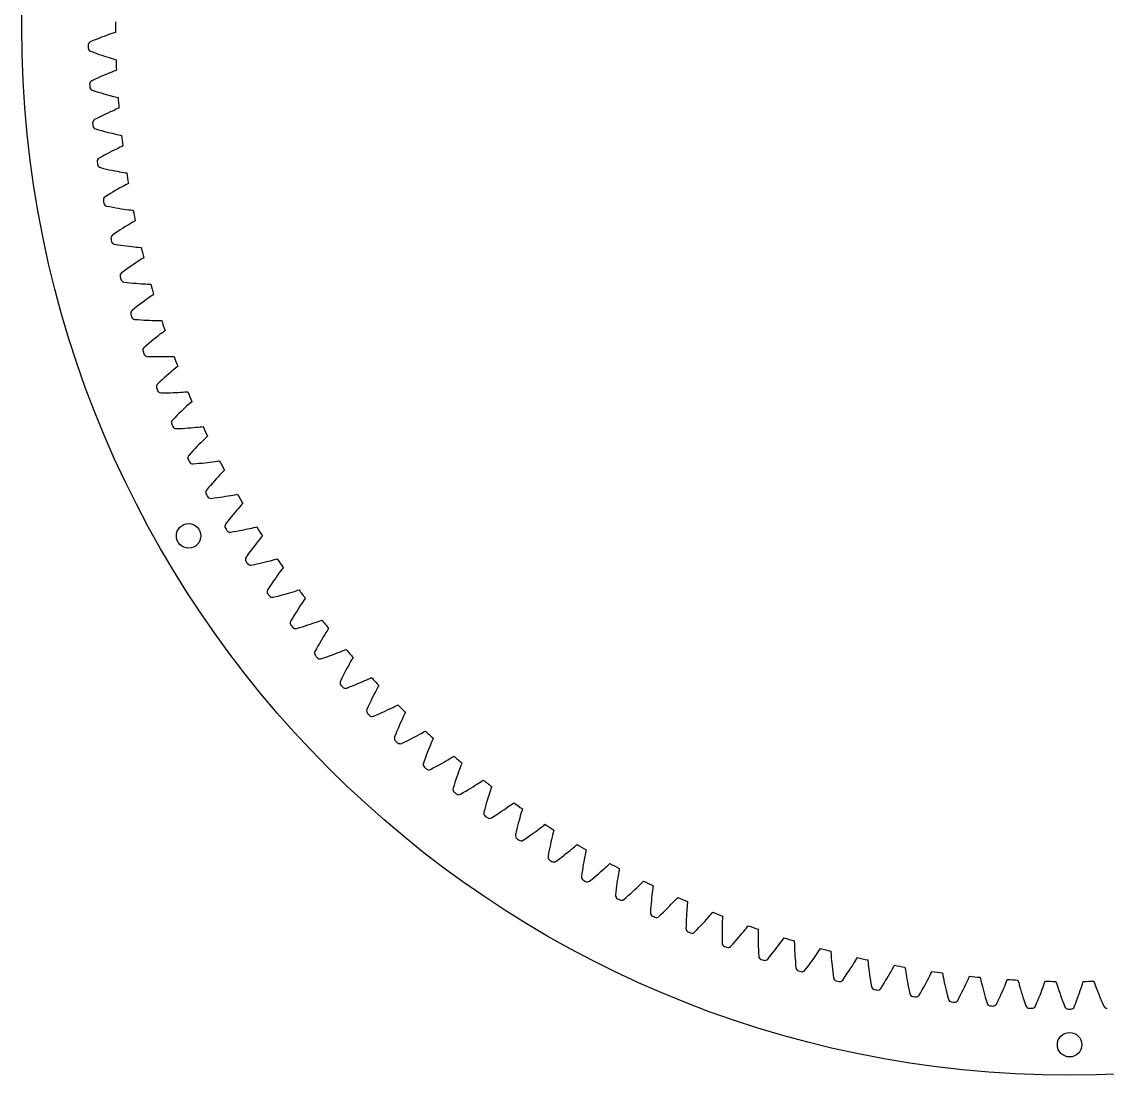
# Model space of a CAD drawing. Header units: millimetres. Extents: x -128 to 128, y -128 to 128.
# Drawn here: x -128.5 to 4.6, y -128.5 to 0.7 of the extents above; entities that cross this region are included whole.
import ezdxf

# ---------------------------------------------------------------- set-up
doc = ezdxf.new("R2010")
doc.units = ezdxf.units.MM

msp = doc.modelspace()

# ---------------------------------------------------------------- linework, layer by layer
at = {"layer": 'fixed_ring'}
for p, q in [((-118.713434, -1.261091), (-119.038139, -1.386638)), ((-118.402243, -1.143717), (-118.713434, -1.261091)), ((-118.106163, -1.034756), (-118.402243, -1.143717)), ((-117.827315, -0.934588), (-118.106163, -1.034756)), ((-117.568703, -0.843843), (-117.827315, -0.934588)), ((-117.335015, -0.763652), (-117.568703, -0.843843)), ((-117.134997, -0.696395), (-117.335015, -0.763652)), ((-116.998188, -0.651133), (-117.134997, -0.696395)), ((-119.723323, -1.661699), (-120.081959, -1.809979)), ((-119.375107, -1.520206), (-119.723323, -1.661699)), ((-119.038139, -1.386638), (-119.375107, -1.520206)), ((-120.058981, -2.965493), (-119.694733, -3.099397)), ((-119.694733, -3.099397), (-119.341167, -3.226934)), ((-119.341167, -3.226934), (-118.999155, -3.347)), ((-118.999155, -3.347), (-118.669715, -3.459538)), ((-118.669715, -3.459538), (-118.354105, -3.564447)), ((-118.354105, -3.564447), (-118.053927, -3.661552)), ((-118.053927, -3.661552), (-117.771316, -3.750555)), ((-117.771316, -3.750555), (-117.509301, -3.830946)), ((-117.509301, -3.830946), (-117.272609, -3.901783)), ((-117.272609, -3.901783), (-117.070076, -3.961035)), ((-117.070076, -3.961035), (-116.931576, -4.000822)), ((-116.879802, -5.302058), (-117.014704, -5.352723)), ((-119.562606, -6.420167), (-119.915064, -6.582588)), ((-119.220291, -6.264942), (-119.562606, -6.420167)), ((-118.888899, -6.118084), (-119.220291, -6.264942)), ((-118.569442, -5.979727), (-118.888899, -6.118084)), ((-118.263164, -5.850074), (-118.569442, -5.979727)), ((-117.97165, -5.729427), (-118.263164, -5.850074)), ((-117.697004, -5.618252), (-117.97165, -5.729427)), ((-117.442204, -5.517298), (-117.697004, -5.618252)), ((-117.211889, -5.427879), (-117.442204, -5.517298)), ((-117.014704, -5.352723), (-117.211889, -5.427879)), ((-119.846164, -7.736275), (-119.476881, -7.855592)), ((-119.476881, -7.855592), (-119.118524, -7.968972)), ((-119.118524, -7.968972), (-118.772009, -8.075345)), ((-118.772009, -8.075345), (-118.438355, -8.174697)), ((-118.438355, -8.174697), (-118.118823, -8.266976)), ((-118.118823, -8.266976), (-117.815022, -8.352069)), ((-117.815022, -8.352069), (-117.529097, -8.429766)), ((-117.529097, -8.429766), (-117.264093, -8.499677)), ((-117.264093, -8.499677), (-117.024772, -8.561049)), ((-117.024772, -8.561049), (-116.820043, -8.612202)), ((-116.820043, -8.612202), (-116.680071, -8.646451)), ((-117.937086, -10.54718), (-118.237967, -10.688907)), ((-117.650599, -10.415039), (-117.937086, -10.54718)), ((-117.380591, -10.293033), (-117.650599, -10.415039)), ((-117.130006, -10.182029), (-117.380591, -10.293033)), ((-116.903427, -10.083524), (-117.130006, -10.182029)), ((-116.709386, -10.000588), (-116.903427, -10.083524)), ((-116.576605, -9.9446), (-116.709386, -10.000588)), ((-119.212836, -11.168484), (-119.558558, -11.344789)), ((-118.876963, -10.999773), (-119.212836, -11.168484)), ((-118.551671, -10.839855), (-118.876963, -10.999773)), ((-118.237967, -10.688907), (-118.551671, -10.839855)), ((-119.443846, -12.494824), (-119.070111, -12.599366)), ((-119.070111, -12.599366), (-118.70753, -12.698409)), ((-118.70753, -12.698409), (-118.35706, -12.790922)), ((-118.35706, -12.790922), (-118.01972, -12.876931)), ((-118.01972, -12.876931), (-117.696772, -12.956433)), ((-117.696772, -12.956433), (-117.389828, -13.029381)), ((-117.389828, -13.029381), (-117.10104, -13.095649)), ((-117.10104, -13.095649), (-116.833466, -13.154969)), ((-116.833466, -13.154969), (-116.591894, -13.206778)), ((-116.591894, -13.206778), (-116.385294, -13.249751)), ((-116.385294, -13.249751), (-116.24407, -13.278408)), ((-116.219527, -14.63264), (-116.410117, -14.723225)), ((-116.089077, -14.571417), (-116.219527, -14.63264)), ((-118.674566, -15.899141), (-119.013005, -16.089051)), ((-118.345666, -15.71721), (-118.674566, -15.899141)), ((-118.026989, -15.544486), (-118.345666, -15.71721)), ((-117.719534, -15.381186), (-118.026989, -15.544486)), ((-117.424526, -15.227609), (-117.719534, -15.381186)), ((-117.143519, -15.084183), (-117.424526, -15.227609)), ((-116.878574, -14.951539), (-117.143519, -15.084183)), ((-116.6326, -14.83066), (-116.878574, -14.951539)), ((-116.410117, -14.723225), (-116.6326, -14.83066)), ((-118.852663, -17.233617), (-118.475067, -17.323217)), ((-118.475067, -17.323217), (-118.108835, -17.407767)), ((-118.108835, -17.407767), (-117.754964, -17.486274)), ((-117.754964, -17.486274), (-117.414471, -17.558803)), ((-117.414471, -17.558803), (-117.088618, -17.625403)), ((-117.088618, -17.625403), (-116.779017, -17.68609)), ((-116.779017, -17.68609), (-116.487822, -17.740825)), ((-116.487822, -17.740825), (-116.218101, -17.78946)), ((-116.218101, -17.78946), (-115.974661, -17.831624)), ((-115.974661, -17.831624), (-115.766516, -17.866349)), ((-115.766516, -17.866349), (-115.624264, -17.889369)), ((-116.726293, -19.88396), (-117.014963, -20.049144)), ((-116.45121, -19.729475), (-116.726293, -19.88396)), ((-116.191749, -19.586403), (-116.45121, -19.729475)), ((-115.950775, -19.45584), (-116.191749, -19.586403)), ((-115.732739, -19.339645), (-115.950775, -19.45584)), ((-115.545901, -19.241555), (-115.732739, -19.339645)), ((-115.417988, -19.175194), (-115.545901, -19.241555)), ((-117.948648, -20.604658), (-118.279269, -20.807873)), ((-117.62724, -20.409795), (-117.948648, -20.604658)), ((-117.315682, -20.224539), (-117.62724, -20.409795)), ((-117.014963, -20.049144), (-117.315682, -20.224539)), ((-118.073549, -21.94516), (-117.69269, -22.019677)), ((-117.69269, -22.019677), (-117.323386, -22.0896)), ((-117.323386, -22.0896), (-116.966673, -22.153976)), ((-116.966673, -22.153976), (-116.623566, -22.212911)), ((-116.623566, -22.212911), (-116.295323, -22.266504)), ((-116.295323, -22.266504), (-115.983554, -22.314835)), ((-115.983554, -22.314835), (-115.690413, -22.357949)), ((-115.690413, -22.357949), (-115.418972, -22.395822)), ((-115.418972, -22.395822), (-115.174048, -22.428274)), ((-115.174048, -22.428274), (-114.964686, -22.454697)), ((-114.964686, -22.454697), (-114.821632, -22.472044)), ((-114.872364, -23.925486), (-115.085608, -24.050257)), ((-114.689572, -23.820045), (-114.872364, -23.925486)), ((-114.564399, -23.748651), (-114.689572, -23.820045)), ((-117.036228, -25.277596), (-117.358508, -25.493794)), ((-116.722821, -25.070108), (-117.036228, -25.277596)), ((-116.418875, -24.872612), (-116.722821, -25.070108)), ((-116.125366, -24.6854), (-116.418875, -24.872612)), ((-115.843492, -24.50887), (-116.125366, -24.6854)), ((-115.574768, -24.343572), (-115.843492, -24.50887)), ((-115.3212, -24.190297), (-115.574768, -24.343572)), ((-115.085608, -24.050257), (-115.3212, -24.190297)), ((-117.107736, -26.622003), (-116.724216, -26.68132)), ((-116.724216, -26.68132), (-116.352424, -26.736505)), ((-116.352424, -26.736505), (-115.993434, -26.786648)), ((-115.993434, -26.786648), (-115.648256, -26.831896)), ((-115.648256, -26.831896), (-115.318141, -26.872397)), ((-115.318141, -26.872397), (-115.004697, -26.908294)), ((-115.004697, -26.908294), (-114.710074, -26.93972)), ((-114.710074, -26.93972), (-114.437342, -26.966772)), ((-114.437342, -26.966772), (-114.191321, -26.989461)), ((-114.191321, -26.989461), (-113.981075, -27.00754)), ((-113.981075, -27.00754), (-113.837444, -27.019185)), ((-115.052152, -29.282624), (-115.337986, -29.481356)), ((-114.777519, -29.095027), (-115.052152, -29.282624)), ((-114.515579, -28.919175), (-114.777519, -29.095027)), ((-114.268305, -28.755941), (-114.515579, -28.919175)), ((-114.038466, -28.606646), (-114.268305, -28.755941)), ((-113.830351, -28.473495), (-114.038466, -28.606646)), ((-113.651897, -28.36087), (-113.830351, -28.473495)), ((-113.529661, -28.284557), (-113.651897, -28.36087)), ((-115.938749, -29.910564), (-116.25218, -30.139404)), ((-115.633839, -29.69078), (-115.938749, -29.910564)), ((-115.337986, -29.481356), (-115.633839, -29.69078)), ((-115.956753, -31.256751), (-115.571177, -31.300773)), ((-115.571177, -31.300773), (-115.197485, -31.341134)), ((-115.197485, -31.341134), (-114.836786, -31.376965)), ((-114.836786, -31.376965), (-114.490081, -31.408454)), ((-114.490081, -31.408454), (-114.158617, -31.435799)), ((-114.158617, -31.435799), (-113.843994, -31.459206)), ((-113.843994, -31.459206), (-113.548355, -31.478894)), ((-113.548355, -31.478894), (-113.274762, -31.495082)), ((-113.274762, -31.495082), (-113.028034, -31.507972)), ((-113.028034, -31.507972), (-112.817235, -31.517678)), ((-112.817235, -31.517678), (-112.673255, -31.523604)), ((-113.034728, -33.276116), (-113.275317, -33.449052)), ((-112.811007, -33.117801), (-113.034728, -33.276116)), ((-112.60835, -32.976482), (-112.811007, -33.117801)), ((-112.434514, -32.856852), (-112.60835, -32.976482)), ((-112.315408, -32.775739), (-112.434514, -32.856852)), ((-114.657948, -34.496237), (-114.962033, -34.737357)), ((-114.362017, -34.264505), (-114.657948, -34.496237)), ((-114.074723, -34.043484), (-114.362017, -34.264505)), ((-113.797016, -33.833545), (-114.074723, -34.043484)), ((-113.530058, -33.635178), (-113.797016, -33.833545)), ((-113.275317, -33.449052), (-113.530058, -33.635178)), ((-114.622417, -35.842075), (-114.235397, -35.870734)), ((-114.235397, -35.870734), (-113.860395, -35.896206)), ((-113.860395, -35.896206), (-113.498556, -35.917669)), ((-113.498556, -35.917669), (-113.150874, -35.935349)), ((-113.150874, -35.935349), (-112.818585, -35.949494)), ((-112.818585, -35.949494), (-112.50328, -35.960375)), ((-112.50328, -35.960375), (-112.207092, -35.968294)), ((-112.207092, -35.968294), (-111.933072, -35.973592)), ((-111.933072, -35.973592), (-111.686027, -35.976663)), ((-111.686027, -35.976663), (-111.475008, -35.97798)), ((-111.475008, -35.97798), (-111.330907, -35.978177)), ((-110.923562, -37.215095), (-111.039349, -37.300879)), ((-112.631085, -38.551783), (-112.909365, -38.784051)), ((-112.361944, -38.330969), (-112.631085, -38.551783)), ((-112.103084, -38.122146), (-112.361944, -38.330969)), ((-111.855943, -37.926039), (-112.103084, -38.122146)), ((-111.62242, -37.743675), (-111.855943, -37.926039)), ((-111.40517, -37.576591), (-111.62242, -37.743675)), ((-111.208291, -37.427326), (-111.40517, -37.576591)), ((-111.039349, -37.300879), (-111.208291, -37.427326)), ((-113.195849, -39.027364), (-113.490107, -39.280383)), ((-112.909365, -38.784051), (-113.195849, -39.027364)), ((-113.106841, -40.370726), (-112.718986, -40.383976)), ((-112.718986, -40.383976), (-112.343269, -40.394519)), ((-112.343269, -40.394519), (-111.980863, -40.401579)), ((-111.980863, -40.401579), (-111.632753, -40.405423)), ((-111.632753, -40.405423), (-111.300164, -40.406346)), ((-111.300164, -40.406346), (-110.984675, -40.404683)), ((-110.984675, -40.404683), (-110.688406, -40.40082)), ((-110.688406, -40.40082), (-110.414393, -40.39522)), ((-110.414393, -40.39522), (-110.167421, -40.388467)), ((-110.167421, -40.388467), (-109.956517, -40.381394)), ((-109.956517, -40.381394), (-109.812521, -40.375862)), ((-110.498851, -42.548834), (-110.749205, -42.767784)), ((-110.259703, -42.343057), (-110.498851, -42.548834)), ((-110.033614, -42.151553), (-110.259703, -42.343057)), ((-109.823178, -41.975964), (-110.033614, -42.151553)), ((-109.63239, -41.81899), (-109.823178, -41.975964)), ((-109.468608, -41.685927), (-109.63239, -41.81899)), ((-109.356323, -41.595607), (-109.468608, -41.685927)), ((-111.554764, -43.496782), (-111.83873, -43.761299)), ((-111.27818, -43.242271), (-111.554764, -43.496782)), ((-111.009354, -42.999123), (-111.27818, -43.242271)), ((-110.749205, -42.767784), (-111.009354, -42.999123)), ((-111.412419, -44.835543), (-111.024344, -44.833362)), ((-111.024344, -44.833362), (-110.648505, -44.82896)), ((-110.648505, -44.82896), (-110.286104, -44.821607)), ((-110.286104, -44.821607), (-109.938117, -44.811608)), ((-109.938117, -44.811608), (-109.605754, -44.799307)), ((-109.605754, -44.799307), (-109.290581, -44.785103)), ((-109.290581, -44.785103), (-108.9947, -44.769465)), ((-108.9947, -44.769465), (-108.721126, -44.752975)), ((-108.721126, -44.752975), (-108.474617, -44.736408)), ((-108.474617, -44.736408), (-108.264161, -44.720956)), ((-108.264161, -44.720956), (-108.120499, -44.709704)), ((-108.270822, -46.492781), (-108.489119, -46.693122)), ((-108.067533, -46.308964), (-108.270822, -46.492781)), ((-107.883137, -46.14453), (-108.067533, -46.308964)), ((-107.724774, -46.00506), (-107.883137, -46.14453)), ((-107.61617, -45.910348), (-107.724774, -46.00506)), ((-109.737288, -47.897422), (-110.010514, -48.17302)), ((-109.471041, -47.632116), (-109.737288, -47.897422)), ((-109.212094, -47.378473), (-109.471041, -47.632116)), ((-108.961348, -47.136974), (-109.212094, -47.378473)), ((-108.719897, -46.908244), (-108.961348, -47.136974)), ((-108.489119, -46.693122), (-108.719897, -46.908244)), ((-109.541831, -49.229465), (-109.15415, -49.211858)), ((-109.15415, -49.211858), (-108.778782, -49.192517)), ((-108.778782, -49.192517), (-108.416961, -49.170762)), ((-108.416961, -49.170762), (-108.069646, -49.146936)), ((-108.069646, -49.146936), (-107.738035, -49.121432)), ((-107.738035, -49.121432), (-107.423676, -49.094708)), ((-107.423676, -49.094708), (-107.128651, -49.067319)), ((-107.128651, -49.067319), (-106.855948, -49.039966)), ((-106.855948, -49.039966), (-106.610293, -49.013612)), ((-106.610293, -49.013612), (-106.400618, -48.989805)), ((-106.400618, -48.989805), (-106.257517, -48.97285)), ((-106.141012, -50.568741), (-106.336832, -50.760494)), ((-105.963298, -50.397105), (-106.141012, -50.568741)), ((-105.810606, -50.25145), (-105.963298, -50.397105)), ((-105.705852, -50.152495), (-105.810606, -50.25145)), ((-107.242148, -51.682908), (-107.490806, -51.946645)), ((-107.001201, -51.431631), (-107.242148, -51.682908)), ((-106.769034, -51.193483), (-107.001201, -51.431631)), ((-106.546991, -50.969356), (-106.769034, -51.193483)), ((-106.336832, -50.760494), (-106.546991, -50.969356)), ((-107.746295, -52.222326), (-108.008348, -52.508569)), ((-107.490806, -51.946645), (-107.746295, -52.222326)), ((-104.82181, -53.249415), (-104.577396, -53.213316)), ((-104.577396, -53.213316), (-104.368834, -53.181192)), ((-104.368834, -53.181192), (-104.22652, -53.158561)), ((-107.498035, -53.545546), (-107.11136, -53.51254)), ((-107.11136, -53.51254), (-106.737059, -53.478291)), ((-106.737059, -53.478291), (-106.376388, -53.442168)), ((-106.376388, -53.442168), (-106.030295, -53.404553)), ((-106.030295, -53.404553), (-105.699961, -53.365885)), ((-105.699961, -53.365885), (-105.386912, -53.326685)), ((-105.386912, -53.326685), (-105.093209, -53.287588)), ((-105.093209, -53.287588), (-104.82181, -53.249415)), ((-103.87591, -54.569993), (-104.04666, -54.748558)), ((-103.729129, -54.418382), (-103.87591, -54.569993)), ((-103.628393, -54.315341), (-103.729129, -54.418382)), ((-105.10263, -55.905621), (-105.340606, -56.179036)), ((-104.871863, -55.644964), (-105.10263, -55.905621)), ((-104.649348, -55.397774), (-104.871863, -55.644964)), ((-104.436391, -55.164996), (-104.649348, -55.397774)), ((-104.234702, -54.947944), (-104.436391, -55.164996)), ((-104.04666, -54.748558), (-104.234702, -54.947944)), ((-105.584933, -56.464656), (-105.835398, -56.761091)), ((-105.340606, -56.179036), (-105.584933, -56.464656)), ((-105.284262, -57.77696), (-104.899206, -57.728607)), ((-104.899206, -57.728607), (-104.526562, -57.679504)), ((-104.526562, -57.679504), (-104.167612, -57.629071)), ((-104.167612, -57.629071), (-103.823288, -57.577726)), ((-103.823288, -57.577726), (-103.494752, -57.525956)), ((-103.494752, -57.525956), (-103.18351, -57.474341)), ((-103.18351, -57.474341), (-102.891593, -57.423599)), ((-102.891593, -57.423599), (-102.621926, -57.374666)), ((-102.621926, -57.374666), (-102.379141, -57.328878)), ((-102.379141, -57.328878), (-102.17202, -57.288487)), ((-102.17202, -57.288487), (-102.030719, -57.260217)), ((-101.483636, -58.499267), (-101.624273, -58.656594)), ((-101.387075, -58.392303), (-101.483636, -58.499267)), ((-102.576701, -59.770311), (-102.796923, -60.039936)), ((-102.364189, -59.51447), (-102.576701, -59.770311)), ((-102.160655, -59.27341), (-102.364189, -59.51447)), ((-101.967755, -59.048511), (-102.160655, -59.27341)), ((-101.787788, -58.841806), (-101.967755, -59.048511)), ((-101.624273, -58.656594), (-101.787788, -58.841806)), ((-103.256619, -60.617704), (-103.495101, -60.923862)), ((-103.02384, -60.322596), (-103.256619, -60.617704)), ((-102.796923, -60.039936), (-103.02384, -60.322596)), ((-102.904014, -61.917017), (-102.521184, -61.853393)), ((-102.521184, -61.853393), (-102.150786, -61.789514)), ((-102.150786, -61.789514), (-101.794126, -61.72485)), ((-101.794126, -61.72485), (-101.452115, -61.659857)), ((-101.452115, -61.659857), (-101.125897, -61.595066)), ((-101.125897, -61.595066), (-100.816953, -61.531118)), ((-100.816953, -61.531118), (-100.527285, -61.468811)), ((-100.527285, -61.468811), (-100.259776, -61.409195)), ((-100.259776, -61.409195), (-100.019004, -61.353791)), ((-100.019004, -61.353791), (-99.813652, -61.305198)), ((-99.813652, -61.305198), (-99.673586, -61.271332)), ((-99.077675, -62.487653), (-99.211947, -62.650447)), ((-98.985444, -62.376934), (-99.077675, -62.487653)), ((-100.119345, -63.801148), (-100.328672, -64.079316)), ((-99.917172, -63.537061), (-100.119345, -63.801148)), ((-99.723382, -63.2881), (-99.917172, -63.537061)), ((-99.539576, -63.05571), (-99.723382, -63.2881)), ((-99.367969, -62.842013), (-99.539576, -63.05571)), ((-99.211947, -62.650447), (-99.367969, -62.842013)), ((-100.765035, -64.674903), (-100.991157, -64.9903)), ((-100.544173, -64.370773), (-100.765035, -64.674903)), ((-100.328672, -64.079316), (-100.544173, -64.370773)), ((-97.500715, -65.281692), (-97.297458, -65.224973)), ((-97.297458, -65.224973), (-97.15885, -65.185565)), ((-100.361053, -65.95917), (-99.981055, -65.880377)), ((-99.981055, -65.880377), (-99.61349, -65.801823)), ((-99.61349, -65.801823), (-99.259682, -65.72303)), ((-99.259682, -65.72303), (-98.920526, -65.644491)), ((-98.920526, -65.644491), (-98.597142, -65.566783)), ((-98.597142, -65.566783), (-98.290984, -65.490602)), ((-98.290984, -65.490602), (-98.004022, -65.416828)), ((-98.004022, -65.416828), (-97.739095, -65.346624)), ((-97.739095, -65.346624), (-97.500715, -65.281692)), ((-96.642746, -66.545236), (-96.791029, -66.742855)), ((-96.515053, -66.377234), (-96.642746, -66.545236)), ((-96.427296, -66.262935), (-96.515053, -66.377234)), ((-97.503679, -67.731103), (-97.701782, -68.017373)), ((-97.312165, -67.459187), (-97.503679, -67.731103)), ((-97.128426, -67.202718), (-97.312165, -67.459187)), ((-96.954004, -66.963204), (-97.128426, -67.202718)), ((-96.791029, -66.742855), (-96.954004, -66.963204)), ((-98.114121, -68.629837), (-98.327526, -68.953975)), ((-97.905525, -68.317168), (-98.114121, -68.629837)), ((-97.701782, -68.017373), (-97.905525, -68.317168)), ((-95.325794, -69.261407), (-95.063868, -69.180727)), ((-95.063868, -69.180727), (-94.828259, -69.106369)), ((-94.828259, -69.106369), (-94.627417, -69.041614)), ((-94.627417, -69.041614), (-94.490485, -68.996727)), ((-97.6594, -69.897028), (-97.282835, -69.80319)), ((-97.282835, -69.80319), (-96.918684, -69.710085)), ((-96.918684, -69.710085), (-96.568289, -69.617288)), ((-96.568289, -69.617288), (-96.232523, -69.525328)), ((-96.232523, -69.525328), (-95.912484, -69.434824)), ((-95.912484, -69.434824), (-95.609597, -69.346532)), ((-95.609597, -69.346532), (-95.325794, -69.261407)), ((-94.061043, -70.538161), (-94.215128, -70.764816)), ((-93.920733, -70.334804), (-94.061043, -70.538161)), ((-93.79982, -70.161858), (-93.920733, -70.334804)), ((-93.716677, -70.044161), (-93.79982, -70.161858)), ((-94.920405, -71.847881), (-95.112068, -72.155538)), ((-94.733839, -71.553961), (-94.920405, -71.847881)), ((-94.553288, -71.274646), (-94.733839, -71.553961)), ((-94.379891, -71.011075), (-94.553288, -71.274646)), ((-94.215128, -70.764816), (-94.379891, -71.011075)), ((-95.308069, -72.476254), (-95.508418, -72.808619)), ((-95.112068, -72.155538), (-95.308069, -72.476254)), ((-93.392357, -73.296231), (-93.076169, -73.193075)), ((-93.076169, -73.193075), (-92.777031, -73.092811)), ((-92.777031, -73.092811), (-92.496837, -72.996471)), ((-92.496837, -72.996471), (-92.238326, -72.905441)), ((-92.238326, -72.905441), (-92.005859, -72.821774)), ((-92.005859, -72.821774), (-91.80775, -72.749086)), ((-91.80775, -72.749086), (-91.672711, -72.69879)), ((-94.803328, -73.724365), (-94.430792, -73.61563)), ((-94.430792, -73.61563), (-94.07063, -73.508121)), ((-94.07063, -73.508121), (-93.724201, -73.401467)), ((-93.724201, -73.401467), (-93.392357, -73.296231)), ((-91.327279, -74.454535), (-91.482121, -74.707149)), ((-91.182326, -74.221933), (-91.327279, -74.454535)), ((-91.050213, -74.013158), (-91.182326, -74.221933)), ((-90.936271, -73.835541), (-91.050213, -74.013158)), ((-90.857873, -73.714632), (-90.936271, -73.835541)), ((-91.988939, -75.564782), (-92.16822, -75.879816)), ((-91.814206, -75.263678), (-91.988939, -75.564782)), ((-91.644902, -74.977405), (-91.814206, -75.263678)), ((-91.482121, -74.707149), (-91.644902, -74.977405)), ((-92.351315, -76.208071), (-92.538292, -76.548139)), ((-92.16822, -75.879816), (-92.351315, -76.208071)), ((-91.429434, -77.311668), (-91.073831, -77.189925)), ((-91.073831, -77.189925), (-90.731916, -77.069584)), ((-90.731916, -77.069584), (-90.404518, -76.951237)), ((-90.404518, -76.951237), (-90.092681, -76.835592)), ((-90.092681, -76.835592), (-89.797766, -76.723515)), ((-89.797766, -76.723515), (-89.521624, -76.616111)), ((-89.521624, -76.616111), (-89.266935, -76.514876)), ((-89.266935, -76.514876), (-89.037979, -76.422033)), ((-89.037979, -76.422033), (-88.842917, -76.341527)), ((-88.842917, -76.341527), (-88.709984, -76.285902)), ((-91.797352, -77.435128), (-91.429434, -77.311668)), ((-88.439699, -78.285096), (-88.591607, -78.56161)), ((-88.295023, -78.026525), (-88.439699, -78.285096)), ((-88.159432, -77.788345), (-88.295023, -78.026525)), ((-88.035723, -77.574482), (-88.159432, -77.788345)), ((-87.928933, -77.392476), (-88.035723, -77.574482)), ((-87.855403, -77.268545), (-87.928933, -77.392476)), ((-89.248534, -79.819387), (-89.421843, -80.166619)), ((-89.078634, -79.484113), (-89.248534, -79.819387)), ((-88.91202, -79.1622), (-89.078634, -79.484113)), ((-88.749396, -78.854387), (-88.91202, -79.1622)), ((-88.591607, -78.56161), (-88.749396, -78.854387)), ((-85.929311, -79.901454), (-85.737604, -79.813256)), ((-85.737604, -79.813256), (-85.606988, -79.75239)), ((-88.646226, -81.02345), (-88.283507, -80.885461)), ((-88.283507, -80.885461), (-87.933025, -80.749677)), ((-87.933025, -80.749677), (-87.596165, -80.615837)), ((-87.596165, -80.615837), (-87.27373, -80.484568)), ((-87.27373, -80.484568), (-86.966738, -80.356617)), ((-86.966738, -80.356617), (-86.676512, -80.232904)), ((-86.676512, -80.232904), (-86.404858, -80.114606)), ((-86.404858, -80.114606), (-86.154396, -80.003325)), ((-86.154396, -80.003325), (-85.929311, -79.901454)), ((-84.88203, -81.013145), (-84.997139, -81.231757)), ((-84.782561, -80.827037), (-84.88203, -81.013145)), ((-84.714016, -80.700281), (-84.782561, -80.827037)), ((-85.544255, -82.320411), (-85.694513, -82.634446)), ((-85.39823, -82.021592), (-85.544255, -82.320411)), ((-85.257435, -81.739258), (-85.39823, -82.021592)), ((-85.123154, -81.475139), (-85.257435, -81.739258)), ((-84.997139, -81.231757), (-85.123154, -81.475139)), ((-86.004634, -83.304492), (-86.164001, -83.65834)), ((-85.848197, -82.962729), (-86.004634, -83.304492)), ((-85.694513, -82.634446), (-85.848197, -82.962729)), ((-84.004946, -83.890636), (-83.703283, -83.750581)), ((-83.703283, -83.750581), (-83.418204, -83.615427)), ((-83.418204, -83.615427), (-83.151469, -83.486423)), ((-83.151469, -83.486423), (-82.905629, -83.365273)), ((-82.905629, -83.365273), (-82.684772, -83.254533)), ((-82.684772, -83.254533), (-82.496723, -83.158783)), ((-82.496723, -83.158783), (-82.368629, -83.092773)), ((-85.354932, -84.483658), (-84.997986, -84.331357)), ((-84.997986, -84.331357), (-84.653179, -84.181747)), ((-84.653179, -84.181747), (-84.321906, -84.03462)), ((-84.321906, -84.03462), (-84.004946, -83.890636)), ((-81.940363, -85.064173), (-82.069822, -85.351882)), ((-81.816687, -84.794925), (-81.940363, -85.064173)), ((-81.700449, -84.546725), (-81.816687, -84.794925)), ((-81.594122, -84.32371), (-81.700449, -84.546725)), ((-81.50213, -84.133794), (-81.594122, -84.32371)), ((-81.438679, -84.004414), (-81.50213, -84.133794)), ((-82.482016, -86.310163), (-82.624742, -86.657876)), ((-82.341505, -85.97603), (-82.482016, -86.310163)), ((-82.203851, -85.65627), (-82.341505, -85.97603)), ((-82.069822, -85.351882), (-82.203851, -85.65627)), ((-79.52577, -86.595403), (-79.309491, -86.47597)), ((-79.309491, -86.47597), (-79.125397, -86.37282)), ((-79.125397, -86.37282), (-79.000029, -86.301769)), ((-82.624742, -86.657876), (-82.769915, -87.01778)), ((-81.928675, -87.81028), (-81.578065, -87.643909)), ((-81.578065, -87.643909), (-81.239479, -87.480708)), ((-81.239479, -87.480708), (-80.914318, -87.320527)), ((-80.914318, -87.320527), (-80.603332, -87.164055)), ((-80.603332, -87.164055), (-80.307475, -87.012118)), ((-80.307475, -87.012118), (-80.027996, -86.865738)), ((-80.027996, -86.865738), (-79.7666, -86.726231)), ((-79.7666, -86.726231), (-79.52577, -86.595403)), ((-78.274573, -87.728007), (-78.380852, -87.980632)), ((-78.177197, -87.500941), (-78.274573, -87.728007)), ((-78.092828, -87.307519), (-78.177197, -87.500941)), ((-78.034571, -87.175718), (-78.092828, -87.307519)), ((-78.858298, -89.181669), (-78.985414, -89.521124)), ((-78.733466, -88.856688), (-78.858298, -89.181669)), ((-78.611644, -88.547212), (-78.733466, -88.856688)), ((-78.493725, -88.254584), (-78.611644, -88.547212)), ((-78.380852, -87.980632), (-78.493725, -88.254584)), ((-79.114203, -89.874236), (-79.244953, -90.239627)), ((-78.985414, -89.521124), (-79.114203, -89.874236)), ((-77.697323, -90.641344), (-77.378787, -90.468363)), ((-77.378787, -90.468363), (-77.074268, -90.299651)), ((-77.074268, -90.299651), (-76.784685, -90.136072)), ((-76.784685, -90.136072), (-76.511246, -89.978696)), ((-76.511246, -89.978696), (-76.255603, -89.828907)), ((-76.255603, -89.828907), (-76.020166, -89.688608)), ((-76.020166, -89.688608), (-75.808805, -89.560671)), ((-75.808805, -89.560671), (-75.628958, -89.450284)), ((-75.628958, -89.450284), (-75.506514, -89.374305)), ((-74.560045, -90.343192), (-74.636657, -90.539816)), ((-74.507074, -90.209179), (-74.560045, -90.343192)), ((-78.372871, -90.998055), (-78.029153, -90.817877)), ((-78.029153, -90.817877), (-77.697323, -90.641344)), ((-75.029164, -91.602532), (-75.138586, -91.916606)), ((-74.922973, -91.305447), (-75.029164, -91.602532)), ((-74.821081, -91.027224), (-74.922973, -91.305447)), ((-74.724929, -90.770573), (-74.821081, -91.027224)), ((-74.636657, -90.539816), (-74.724929, -90.770573)), ((-75.478569, -92.948486), (-75.594689, -93.318787)), ((-75.36392, -92.590533), (-75.478569, -92.948486)), ((-75.2504, -92.246293), (-75.36392, -92.590533)), ((-75.138586, -91.916606), (-75.2504, -92.246293)), ((-73.423333, -93.292464), (-73.140483, -93.117501)), ((-73.140483, -93.117501), (-72.873517, -92.949379)), ((-72.873517, -92.949379), (-72.624031, -92.789545)), ((-72.624031, -92.789545), (-72.394357, -92.639997)), ((-72.394357, -92.639997), (-72.188251, -92.503758)), ((-72.188251, -92.503758), (-72.012934, -92.386308)), ((-72.012934, -92.386308), (-71.893608, -92.305521)), ((-70.861766, -93.100001), (-70.909367, -93.236014)), ((-74.693144, -94.041944), (-74.35686, -93.848243)), ((-74.35686, -93.848243), (-74.032311, -93.658657)), ((-74.032311, -93.658657), (-73.720904, -93.473149)), ((-73.720904, -93.473149), (-73.423333, -93.292464)), ((-71.328049, -94.513009), (-71.424898, -94.831185)), ((-71.233753, -94.211937), (-71.328049, -94.513009)), ((-71.143002, -93.929883), (-71.233753, -94.211937)), ((-71.05713, -93.669612), (-71.143002, -93.929883)), ((-70.978102, -93.435528), (-71.05713, -93.669612)), ((-70.909367, -93.236014), (-70.978102, -93.435528)), ((-71.62326, -95.513537), (-71.723588, -95.875765)), ((-71.523516, -95.165056), (-71.62326, -95.513537)), ((-71.424898, -94.831185), (-71.523516, -95.165056)), ((-69.380631, -95.951693), (-69.12056, -95.77309)), ((-69.12056, -95.77309), (-68.877625, -95.603464)), ((-68.877625, -95.603464), (-68.654079, -95.444903)), ((-68.654079, -95.444903), (-68.453551, -95.300578)), ((-68.453551, -95.300578), (-68.283043, -95.17625)), ((-68.283043, -95.17625), (-68.167022, -95.090783)), ((-67.104411, -95.843613), (-67.146567, -95.98141)), ((-71.723588, -95.875765), (-71.824894, -96.25039)), ((-70.895311, -96.937133), (-70.566995, -96.730216)), ((-70.566995, -96.730216), (-70.250239, -96.527877)), ((-70.250239, -96.527877), (-69.946453, -96.330135)), ((-69.946453, -96.330135), (-69.656301, -96.137763)), ((-69.656301, -96.137763), (-69.380631, -95.951693)), ((-67.431897, -96.969458), (-67.514149, -97.274041)), ((-67.352431, -96.68402), (-67.431897, -96.969458)), ((-67.276974, -96.420541), (-67.352431, -96.68402)), ((-67.207315, -96.1835), (-67.276974, -96.420541)), ((-67.146567, -95.98141), (-67.207315, -96.1835)), ((-67.76935, -98.285515), (-67.855196, -98.651446)), ((-67.683538, -97.933344), (-67.76935, -98.285515)), ((-67.598272, -97.595816), (-67.683538, -97.933344)), ((-67.514149, -97.274041), (-67.598272, -97.595816)), ((-65.511073, -98.634166), (-65.258308, -98.445364)), ((-65.258308, -98.445364), (-65.02231, -98.266214)), ((-65.02231, -98.266214), (-64.805244, -98.09889)), ((-64.805244, -98.09889), (-64.610613, -97.946707)), ((-64.610613, -97.946707), (-64.445182, -97.815699)), ((-64.445182, -97.815699), (-64.332651, -97.725687)), ((-63.24095, -98.435676), (-63.277594, -98.575041)), ((-67.855196, -98.651446), (-67.941529, -99.029802)), ((-66.985378, -99.679045), (-66.665548, -99.459239)), ((-66.665548, -99.459239), (-66.357087, -99.244467)), ((-66.357087, -99.244467), (-66.061403, -99.034803)), ((-66.061403, -99.034803), (-65.779128, -98.831048)), ((-65.779128, -98.831048), (-65.511073, -98.634166)), ((-63.523417, -99.573651), (-63.593495, -99.881263)), ((-63.455362, -99.285279), (-63.523417, -99.573651)), ((-63.39044, -99.019008), (-63.455362, -99.285279)), ((-63.33026, -98.779385), (-63.39044, -99.019008)), ((-63.277594, -98.575041), (-63.33026, -98.779385)), ((-63.808281, -100.902084), (-63.879512, -101.271138)), ((-63.736539, -100.546779), (-63.808281, -100.902084)), ((-63.664759, -100.206128), (-63.736539, -100.546779)), ((-63.593495, -99.881263), (-63.664759, -100.206128)), ((-61.797945, -101.36806), (-61.537929, -101.160677)), ((-61.537929, -101.160677), (-61.29287, -100.961976)), ((-61.29287, -100.961976), (-61.064181, -100.773585)), ((-61.064181, -100.773585), (-60.853939, -100.597764)), ((-60.853939, -100.597764), (-60.665512, -100.437963)), ((-60.665512, -100.437963), (-60.50542, -100.300482)), ((-60.50542, -100.300482), (-60.396557, -100.206067)), ((-59.308567, -101.012804), (-59.353067, -101.21908)), ((-59.277492, -100.872092), (-59.308567, -101.012804)), ((-63.879512, -101.271138), (-63.950734, -101.652627)), ((-62.969528, -102.263344), (-62.658689, -102.030996)), ((-62.658689, -102.030996), (-62.359011, -101.80413)), ((-62.359011, -101.80413), (-62.071896, -101.582877)), ((-62.071896, -101.582877), (-61.797945, -101.36806)), ((-59.572287, -102.330553), (-59.630579, -102.657994)), ((-59.514494, -102.020398), (-59.572287, -102.330553)), ((-59.457958, -101.729548), (-59.514494, -102.020398)), ((-59.403673, -101.460907), (-59.457958, -101.729548)), ((-59.353067, -101.21908), (-59.403673, -101.460907)), ((-59.802821, -103.730699), (-59.858821, -104.114718)), ((-59.746319, -103.359105), (-59.802821, -103.730699)), ((-59.688759, -103.00123), (-59.746319, -103.359105)), ((-59.630579, -102.657994), (-59.688759, -103.00123)), ((-57.984241, -103.970328), (-57.719047, -103.744789)), ((-57.719047, -103.744789), (-57.467481, -103.527233)), ((-57.467481, -103.527233), (-57.230516, -103.318946)), ((-57.230516, -103.318946), (-57.009497, -103.121612)), ((-57.009497, -103.121612), (-56.806411, -102.937572)), ((-56.806411, -102.937572), (-56.624486, -102.770406)), ((-56.624486, -102.770406), (-56.469987, -102.626669)), ((-56.469987, -102.626669), (-56.364963, -102.528001)), ((-55.322976, -103.742375), (-55.366538, -104.012961)), ((-55.282024, -103.498727), (-55.322976, -103.742375)), ((-55.24576, -103.290845), (-55.282024, -103.498727)), ((-55.220304, -103.149009), (-55.24576, -103.290845)), ((-58.85411, -104.685943), (-58.552754, -104.441421)), ((-58.552754, -104.441421), (-58.262332, -104.202821)), ((-58.262332, -104.202821), (-57.984241, -103.970328)), ((-55.50211, -104.947536), (-55.546599, -105.292814)), ((-55.456883, -104.618036), (-55.50211, -104.947536)), ((-55.411466, -104.305829), (-55.456883, -104.618036)), ((-55.366538, -104.012961), (-55.411466, -104.305829)), ((-52.864669, -105.306583), (-52.669061, -105.114614)), ((-52.669061, -105.114614), (-52.493925, -104.940348)), ((-52.493925, -104.940348), (-52.345263, -104.790582)), ((-52.345263, -104.790582), (-52.244245, -104.687816)), ((-55.63157, -106.026241), (-55.672258, -106.412183)), ((-55.589886, -105.652694), (-55.63157, -106.026241)), ((-55.546599, -105.292814), (-55.589886, -105.652694)), ((-54.354235, -106.686703), (-54.073529, -106.436745)), ((-54.073529, -106.436745), (-53.8049, -106.19338)), ((-53.8049, -106.19338), (-53.548882, -105.957477)), ((-53.548882, -105.957477), (-53.306165, -105.730091)), ((-53.306165, -105.730091), (-53.077668, -105.512548)), ((-53.077668, -105.512548), (-52.864669, -105.306583)), ((-51.220821, -106.426331), (-51.25379, -106.740097)), ((-51.187572, -106.131909), (-51.220821, -106.426331)), ((-51.154802, -105.859804), (-51.187572, -106.131909)), ((-51.123569, -105.614722), (-51.154802, -105.859804)), ((-51.095598, -105.405561), (-51.123569, -105.614722)), ((-51.075802, -105.262826), (-51.095598, -105.405561)), ((-54.645632, -106.943012), (-54.354235, -106.686703)), ((-51.345553, -107.779225), (-51.372354, -108.154134)), ((-51.316609, -107.417908), (-51.345553, -107.779225)), ((-51.285882, -107.071135), (-51.316609, -107.417908)), ((-51.25379, -106.740097), (-51.285882, -107.071135)), ((-49.294046, -108.002623), (-49.060561, -107.765768)), ((-49.060561, -107.765768), (-48.840893, -107.539312)), ((-48.840893, -107.539312), (-48.636251, -107.325042)), ((-48.636251, -107.325042), (-48.44843, -107.125448)), ((-48.44843, -107.125448), (-48.280361, -106.944357)), ((-48.280361, -106.944357), (-48.13777, -106.788799)), ((-48.13777, -106.788799), (-48.040918, -106.682099)), ((-46.905742, -107.809848), (-46.927668, -108.08304)), ((-46.884278, -107.563717), (-46.905742, -107.809848)), ((-46.864644, -107.35361), (-46.884278, -107.563717)), ((-46.850538, -107.210201), (-46.864644, -107.35361)), ((-51.372354, -108.154134), (-51.397665, -108.541388)), ((-50.350747, -109.030983), (-50.069771, -108.763291)), ((-50.069771, -108.763291), (-49.799224, -108.502371)), ((-49.799224, -108.502371), (-49.540483, -108.248519)), ((-49.540483, -108.248519), (-49.294046, -108.002623)), ((-46.98856, -109.025432), (-47.005476, -109.373153)), ((-46.969654, -108.69338), (-46.98856, -109.025432)), ((-46.949186, -108.378552), (-46.969654, -108.69338)), ((-46.927668, -108.08304), (-46.949186, -108.378552)), ((-44.33093, -109.173799), (-44.151192, -108.966895)), ((-44.151192, -108.966895), (-43.990456, -108.779266)), ((-43.990456, -108.779266), (-43.854162, -108.618162)), ((-43.854162, -108.618162), (-43.761628, -108.507695)), ((-42.559588, -109.131911), (-42.570852, -109.342633)), ((-42.551194, -108.988054), (-42.559588, -109.131911)), ((-47.031907, -110.111013), (-47.041803, -110.498967)), ((-47.020033, -109.735335), (-47.031907, -110.111013)), ((-47.005476, -109.373153), (-47.020033, -109.735335)), ((-45.706137, -110.667902), (-45.446177, -110.396432)), ((-45.446177, -110.396432), (-45.197732, -110.132494)), ((-45.197732, -110.132494), (-44.961267, -109.876996)), ((-44.961267, -109.876996), (-44.737383, -109.631045)), ((-44.737383, -109.631045), (-44.526891, -109.396035)), ((-44.526891, -109.396035), (-44.33093, -109.173799)), ((-42.61125, -110.474797), (-42.616939, -110.807338)), ((-42.603314, -110.159403), (-42.61125, -110.474797)), ((-42.593562, -109.86327), (-42.603314, -110.159403)), ((-42.582515, -109.589422), (-42.593562, -109.86327)), ((-42.570852, -109.342633), (-42.582515, -109.589422)), ((-39.784142, -110.636043), (-39.630992, -110.442172)), ((-39.630992, -110.442172), (-39.501211, -110.275776)), ((-39.501211, -110.275776), (-39.413142, -110.161719)), ((-45.976248, -110.946553), (-45.706137, -110.667902)), ((-42.620018, -111.155456), (-42.620164, -111.517931)), ((-42.620164, -111.517931), (-42.617093, -111.893783)), ((-42.616939, -110.807338), (-42.620018, -111.155456)), ((-40.783515, -111.842327), (-40.557394, -111.57763)), ((-40.557394, -111.57763), (-40.343465, -111.322972)), ((-40.343465, -111.322972), (-40.142483, -111.07978)), ((-40.142483, -111.07978), (-39.955512, -110.849929)), ((-39.955512, -110.849929), (-39.784142, -110.636043)), ((-38.191955, -111.195713), (-38.192107, -111.469783)), ((-38.192107, -111.469783), (-38.190078, -111.76607)), ((-38.190114, -110.948655), (-38.191955, -111.195713)), ((-38.187235, -110.737652), (-38.190114, -110.948655)), ((-38.190078, -111.76607), (-38.185468, -112.08153)), ((-38.184567, -110.593575), (-38.187235, -110.737652)), ((-35.208864, -111.930446), (-35.085801, -111.759023)), ((-35.085801, -111.759023), (-35.002336, -111.641554)), ((-42.617093, -111.893783), (-42.611558, -112.281824)), ((-41.529051, -112.686694), (-41.270231, -112.397524)), ((-41.270231, -112.397524), (-41.02127, -112.115934)), ((-41.02127, -112.115934), (-40.783515, -111.842327)), ((-38.185468, -112.08153), (-38.177933, -112.414034)), ((-38.177933, -112.414034), (-38.167169, -112.761999)), ((-38.167169, -112.761999), (-38.152904, -113.124193)), ((-38.152904, -113.124193), (-38.134893, -113.499627)), ((-36.30481, -113.375315), (-36.089391, -113.101837)), ((-36.089391, -113.101837), (-35.885756, -112.838876)), ((-35.885756, -112.838876), (-35.694601, -112.587885)), ((-35.694601, -112.587885), (-35.516916, -112.350782)), ((-35.516916, -112.350782), (-35.354185, -112.130253)), ((-35.354185, -112.130253), (-35.208864, -111.930446)), ((-33.757563, -112.024225), (-33.754501, -112.168294)), ((-33.754501, -112.168294), (-33.748989, -112.379244)), ((-33.748989, -112.379244), (-33.741007, -112.62618)), ((-33.741007, -112.62618), (-33.730262, -112.90004)), ((-33.730262, -112.90004), (-33.716456, -113.196012)), ((-30.731063, -113.241735), (-30.614913, -113.065555)), ((-30.614913, -113.065555), (-30.536184, -112.94486)), ((-38.134893, -113.499627), (-38.113935, -113.887141)), ((-37.016187, -114.248653), (-36.769069, -113.949423)), ((-36.769069, -113.949423), (-36.531499, -113.658158)), ((-36.531499, -113.658158), (-36.30481, -113.375315)), ((-33.716456, -113.196012), (-33.699308, -113.511039)), ((-33.699308, -113.511039), (-33.678559, -113.842981)), ((-33.678559, -113.842981), (-33.653969, -114.190243)), ((-33.653969, -114.190243), (-33.625317, -114.551584)), ((-31.7687, -114.729033), (-31.564324, -114.447207)), ((-31.564324, -114.447207), (-31.371304, -114.176358)), ((-31.371304, -114.176358), (-31.190279, -113.917966)), ((-31.190279, -113.917966), (-31.022161, -113.673986)), ((-31.022161, -113.673986), (-30.868325, -113.447162)), ((-30.868325, -113.447162), (-30.731063, -113.241735)), ((-29.277182, -113.277741), (-29.268394, -113.421575)), ((-29.268394, -113.421575), (-29.254499, -113.632139)), ((-29.254499, -113.632139), (-29.236706, -113.878562)), ((-29.236706, -113.878562), (-29.215082, -114.151779)), ((-29.215082, -114.151779), (-29.18952, -114.446968)), ((-29.18952, -114.446968), (-29.159862, -114.761064)), ((-26.333657, -114.584687), (-26.20467, -114.373966)), ((-26.20467, -114.373966), (-26.095616, -114.193307)), ((-26.095616, -114.193307), (-26.021748, -114.069578)), ((-24.750507, -114.352142), (-24.736008, -114.495513)), ((-33.625317, -114.551584), (-33.592394, -114.926004)), ((-33.592394, -114.926004), (-33.556046, -115.312379)), ((-32.444794, -115.629963), (-32.209767, -115.321144)), ((-32.209767, -115.321144), (-31.983965, -115.020664)), ((-31.983965, -115.020664), (-31.7687, -114.729033)), ((-29.159862, -114.761064), (-29.125932, -115.091919)), ((-29.125932, -115.091919), (-29.087556, -115.437928)), ((-29.087556, -115.437928), (-29.044561, -115.797844)), ((-29.044561, -115.797844), (-28.996778, -116.17066)), ((-27.182357, -115.90134), (-26.989347, -115.611612)), ((-26.989347, -115.611612), (-26.807248, -115.333303)), ((-26.807248, -115.333303), (-26.636639, -115.067919)), ((-26.636639, -115.067919), (-26.478353, -114.817448)), ((-26.478353, -114.817448), (-26.333657, -114.584687)), ((-24.736008, -114.495513), (-24.713753, -114.705358)), ((-24.713753, -114.705358), (-24.686177, -114.950879)), ((-24.686177, -114.950879), (-24.653708, -115.22302)), ((-24.653708, -115.22302), (-24.61643, -115.516959)), ((-24.61643, -115.516959), (-24.574308, -115.829628)), ((-22.04088, -116.035926), (-21.892677, -115.77936)), ((-21.892677, -115.77936), (-21.75735, -115.54103)), ((-21.75735, -115.54103), (-21.636843, -115.325348)), ((-21.636843, -115.325348), (-21.535057, -115.140496)), ((-21.535057, -115.140496), (-21.466166, -115.013928)), ((-20.184696, -115.245729), (-20.164509, -115.38841)), ((-20.164509, -115.38841), (-20.133929, -115.597205)), ((-20.133929, -115.597205), (-20.096614, -115.841435)), ((-16.940446, -115.905625), (-16.876642, -115.776418)), ((-28.996778, -116.17066), (-28.945098, -116.555284)), ((-27.822099, -116.828437), (-27.599535, -116.510519)), ((-27.599535, -116.510519), (-27.385858, -116.2013)), ((-27.385858, -116.2013), (-27.182357, -115.90134)), ((-24.574308, -115.829628), (-24.527252, -116.158872)), ((-24.527252, -116.158872), (-24.47515, -116.503083)), ((-24.47515, -116.503083), (-24.417879, -116.861005)), ((-24.417879, -116.861005), (-24.355313, -117.231626)), ((-22.744448, -117.198197), (-22.553033, -116.890384)), ((-22.553033, -116.890384), (-22.371694, -116.593211)), ((-22.371694, -116.593211), (-22.200803, -116.307883)), ((-22.200803, -116.307883), (-22.04088, -116.035926)), ((-20.096614, -115.841435), (-20.053351, -116.11207)), ((-20.053351, -116.11207), (-20.004417, -116.404295)), ((-20.004417, -116.404295), (-19.949897, -116.715042)), ((-19.949897, -116.715042), (-19.889789, -117.042155)), ((-19.889789, -117.042155), (-19.824043, -117.384022)), ((-17.718667, -117.390453), (-17.559255, -117.098556)), ((-17.559255, -117.098556), (-17.410271, -116.820456)), ((-17.410271, -116.820456), (-17.272385, -116.558201)), ((-17.272385, -116.558201), (-17.14664, -116.31468)), ((-17.14664, -116.31468), (-17.034802, -116.094377)), ((-17.034802, -116.094377), (-16.940446, -115.905625)), ((-15.58697, -115.957088), (-15.561126, -116.098854)), ((-15.561126, -116.098854), (-15.522269, -116.306268)), ((-15.522269, -116.306268), (-15.475274, -116.548822)), ((-15.475274, -116.548822), (-15.421285, -116.817523)), ((-15.421285, -116.817523), (-15.360772, -117.107571)), ((-15.360772, -117.107571), (-15.293941, -117.415905)), ((-12.624782, -117.15274), (-12.508817, -116.904412)), ((-12.508817, -116.904412), (-12.405827, -116.679837)), ((-12.405827, -116.679837), (-12.319049, -116.487483)), ((-12.319049, -116.487483), (-12.260432, -116.355841)), ((-10.964597, -116.485096), (-10.933138, -116.625722)), ((-10.933138, -116.625722), (-10.886065, -116.831427)), ((-10.886065, -116.831427), (-10.829464, -117.071921)), ((-10.829464, -117.071921), (-10.764836, -117.338263)), ((-7.851215, -117.309294), (-7.757235, -117.080802)), ((-7.757235, -117.080802), (-7.678174, -116.88515)), ((-7.678174, -116.88515), (-7.624836, -116.751282)), ((-6.324887, -116.828917), (-6.287862, -116.968181)), ((-6.287862, -116.968181), (-6.232648, -117.171852)), ((-3.096378, -117.296638), (-3.025157, -117.097997)), ((-3.025157, -117.097997), (-2.977184, -116.962115)), ((-1.675176, -116.988007), (-1.632643, -117.125689)), ((-1.632643, -117.125689), (-1.569376, -117.327004)), ((1.569376, -117.327004), (1.632643, -117.125689)), ((1.632643, -117.125689), (1.675176, -116.988007)), ((2.977184, -116.962115), (3.025157, -117.097997)), ((3.025157, -117.097997), (3.096378, -117.296638)), ((-24.355313, -117.231626), (-24.288382, -117.613891)), ((-23.155411, -117.842182), (-22.945663, -117.515667)), ((-22.945663, -117.515667), (-22.744448, -117.198197)), ((-19.824043, -117.384022), (-19.752588, -117.739384)), ((-19.752588, -117.739384), (-19.675337, -118.107225)), ((-19.675337, -118.107225), (-19.593261, -118.486527)), ((-18.45211, -118.669594), (-18.255508, -118.334998)), ((-18.255508, -118.334998), (-18.067074, -118.00978)), ((-18.067074, -118.00978), (-17.888048, -117.6946)), ((-17.888048, -117.6946), (-17.718667, -117.390453)), ((-15.293941, -117.415905), (-15.220875, -117.74037)), ((-15.220875, -117.74037), (-15.141591, -118.079352)), ((-15.141591, -118.079352), (-15.056064, -118.431593)), ((-15.056064, -118.431593), (-14.96425, -118.796072)), ((-13.361132, -118.634765), (-13.194779, -118.312717)), ((-13.194779, -118.312717), (-13.037624, -118.002076)), ((-13.037624, -118.002076), (-12.889942, -117.704073)), ((-12.889942, -117.704073), (-12.752132, -117.420269)), ((-12.752132, -117.420269), (-12.624782, -117.15274)), ((-10.764836, -117.338263), (-10.692839, -117.625676)), ((-10.692839, -117.625676), (-10.613802, -117.931109)), ((-10.613802, -117.931109), (-10.527895, -118.252413)), ((-10.527895, -118.252413), (-10.435196, -118.587976)), ((-8.480646, -118.743757), (-8.335965, -118.427114)), ((-8.335965, -118.427114), (-8.200248, -118.123475)), ((-8.200248, -118.123475), (-8.073829, -117.834417)), ((-8.073829, -117.834417), (-7.957216, -117.562036)), ((-7.957216, -117.562036), (-7.851215, -117.309294)), ((-6.232648, -117.171852), (-6.16653, -117.409905)), ((-6.16653, -117.409905), (-6.091365, -117.673467)), ((-6.091365, -117.673467), (-6.007998, -117.957791)), ((-6.007998, -117.957791), (-5.916881, -118.25984)), ((-5.916881, -118.25984), (-5.818268, -118.577474)), ((-3.621125, -118.664894), (-3.497587, -118.356099)), ((-3.497587, -118.356099), (-3.38276, -118.062244)), ((-3.38276, -118.062244), (-3.277068, -117.785442)), ((-3.277068, -117.785442), (-3.1812, -117.528686)), ((-3.1812, -117.528686), (-3.096378, -117.296638)), ((-1.569376, -117.327004), (-1.493846, -117.562241)), ((-1.493846, -117.562241), (-1.408262, -117.822606)), ((-1.408262, -117.822606), (-1.313657, -118.10339)), ((-1.313657, -118.10339), (-1.210604, -118.401578)), ((-1.210604, -118.401578), (-1.099441, -118.715041)), ((1.099441, -118.715041), (1.210604, -118.401578)), ((1.210604, -118.401578), (1.313657, -118.10339)), ((1.313657, -118.10339), (1.408262, -117.822606)), ((1.408262, -117.822606), (1.493846, -117.562241)), ((1.493846, -117.562241), (1.569376, -117.327004)), ((3.096378, -117.296638), (3.1812, -117.528686)), ((3.1812, -117.528686), (3.277068, -117.785442)), ((3.277068, -117.785442), (3.38276, -118.062244)), ((3.38276, -118.062244), (3.497587, -118.356099)), ((3.497587, -118.356099), (3.621125, -118.664894)), ((-14.96425, -118.796072), (-14.867159, -119.171811)), ((-13.719632, -119.309365), (-13.536488, -118.967218)), ((-13.536488, -118.967218), (-13.361132, -118.634765)), ((-10.435196, -118.587976), (-10.335733, -118.936537)), ((-10.335733, -118.936537), (-10.229501, -119.297078)), ((-10.229501, -119.297078), (-10.117549, -119.66866)), ((-8.96546, -119.760484), (-8.796064, -119.411325)), ((-8.796064, -119.411325), (-8.634064, -119.072164)), ((-8.634064, -119.072164), (-8.480646, -118.743757)), ((-5.818268, -118.577474), (-5.712301, -118.909087)), ((-5.712301, -118.909087), (-5.59906, -119.253418)), ((-5.59906, -119.253418), (-5.478577, -119.60945)), ((-5.478577, -119.60945), (-5.351942, -119.976288)), ((-4.197113, -120.022236), (-4.041732, -119.666619)), ((-4.041732, -119.666619), (-3.893344, -119.321285)), ((-3.893344, -119.321285), (-3.753103, -118.987039)), ((-3.753103, -118.987039), (-3.621125, -118.664894)), ((-1.099441, -118.715041), (-0.980374, -119.042178)), ((-0.980374, -119.042178), (-0.853533, -119.381735)), ((-0.853533, -119.381735), (-0.718991, -119.732696)), ((-0.718991, -119.732696), (-0.577871, -120.094209)), ((0.577871, -120.094209), (0.718991, -119.732696)), ((0.718991, -119.732696), (0.853533, -119.381735)), ((0.853533, -119.381735), (0.980374, -119.042178)), ((0.980374, -119.042178), (1.099441, -118.715041)), ((3.621125, -118.664894), (3.753103, -118.987039)), ((3.753103, -118.987039), (3.893344, -119.321285)), ((3.893344, -119.321285), (4.041732, -119.666619)), ((4.041732, -119.666619), (4.197113, -120.022236))]:
    msp.add_line(p, q, dxfattribs=at)
for centre, radius, start, end in [((0, 0), 117, 179.681134, 180.318866), ((-119.904386, -2.223461), 0.45, 113.241437, 181.062349), ((0, 0), 120.375, 181.062349, 181.216132), ((-119.897987, -2.545277), 0.45, 181.216132, 249.037044), ((0, 0), 117, 181.959615, 182.597347), ((-119.721192, -6.988684), 0.45, 115.519918, 183.34083), ((0, 0), 120.375, 183.34083, 183.494613), ((-119.702004, -7.309991), 0.45, 183.494613, 251.315525), ((0, 0), 117, 184.238096, 184.875828), ((-119.348695, -11.742856), 0.45, 117.798399, 185.619311), ((0, 0), 120.375, 185.619311, 185.773094), ((-119.316747, -12.063146), 0.45, 185.773094, 253.594006), ((0, 0), 117, 186.516577, 187.154309), ((-118.787482, -16.47846), 0.45, 120.07688, 187.897792), ((0, 0), 120.375, 187.897792, 188.051575), ((-118.742826, -16.797227), 0.45, 188.051575, 255.872487), ((0, 0), 117, 188.795058, 189.43279), ((-118.038443, -21.188009), 0.45, 122.355361, 190.176273), ((0, 0), 120.375, 190.176273, 190.330056), ((-117.981149, -21.504748), 0.45, 190.330056, 258.150968), ((0, 0), 117, 191.073539, 191.711271), ((-117.10276, -25.864054), 0.45, 124.633842, 192.454754), ((0, 0), 120.375, 192.454754, 192.608537), ((-117.032919, -26.178266), 0.45, 192.608537, 260.429449), ((0, 0), 117, 193.35202, 193.989752), ((-115.981913, -30.499204), 0.45, 126.912323, 194.733235), ((0, 0), 120.375, 194.733235, 194.887018), ((-115.899635, -30.81039), 0.45, 194.887018, 262.70793), ((0, 0), 117, 195.630501, 196.268233), ((-114.677676, -35.086128), 0.45, 129.190804, 197.011716), ((0, 0), 120.375, 197.011716, 197.165499), ((-114.583091, -35.393797), 0.45, 197.165499, 264.986411), ((0, 0), 117, 197.908982, 198.546714), ((-113.192109, -39.617573), 0.45, 131.469285, 199.290197), ((0, 0), 120.375, 199.290197, 199.44398), ((-113.085367, -39.921239), 0.45, 199.44398, 267.264892), ((0, 0), 117, 200.187463, 200.825195), ((-111.527562, -44.086375), 0.45, 133.747766, 201.568678), ((0, 0), 120.375, 201.568678, 201.722461), ((-111.408832, -44.385557), 0.45, 201.722461, 269.543373), ((0, 0), 117, 202.465944, 203.103676), ((-109.686668, -48.485468), 0.45, 136.026247, 203.847159), ((0, 0), 120.375, 203.847159, 204.000942), ((-109.556137, -48.779693), 0.45, 204.000942, 271.821854), ((0, 0), 117, 204.744425, 205.382157), ((-107.672336, -52.807895), 0.45, 138.304728, 206.12564), ((0, 0), 120.375, 206.12564, 206.279423), ((0, 0), 117, 207.022906, 207.660638), ((-107.530211, -53.096698), 0.45, 206.279423, 274.100335), ((-105.487752, -57.046821), 0.45, 140.583209, 208.404121), ((0, 0), 120.375, 208.404121, 208.557904), ((-105.334258, -57.329746), 0.45, 208.557904, 276.378816), ((0, 0), 117, 209.301387, 209.939119), ((-103.13637, -61.195545), 0.45, 142.86169, 210.682602), ((0, 0), 120.375, 210.682602, 210.836385), ((-102.971749, -61.472144), 0.45, 210.836385, 278.657297), ((0, 0), 117, 211.579868, 212.2176), ((-100.621909, -65.247507), 0.45, 145.140171, 212.961083), ((0, 0), 117, 213.858349, 214.496081), ((0, 0), 120.375, 212.961083, 213.114866), ((-100.446421, -65.517342), 0.45, 213.114866, 280.935778), ((-97.948343, -69.196298), 0.45, 147.418652, 215.239564), ((0, 0), 117, 216.13683, 216.774562), ((0, 0), 120.375, 215.239564, 215.393347), ((-97.762267, -69.458943), 0.45, 215.393347, 283.214259), ((-95.119901, -73.035676), 0.45, 149.697133, 217.518046), ((0, 0), 117, 218.415311, 219.053043), ((0, 0), 120.375, 217.518046, 217.671828), ((-94.92353, -73.290716), 0.45, 217.671828, 285.49274), ((-92.141055, -76.75957), 0.45, 151.975614, 219.796527), ((0, 0), 120.375, 219.796527, 219.950309), ((0, 0), 117, 220.693792, 221.331525), ((-91.9347, -77.006601), 0.45, 219.950309, 287.771221), ((0, 0), 117, 222.972273, 223.610006), ((-89.016515, -80.362091), 0.45, 154.254095, 222.075008), ((0, 0), 120.375, 222.075008, 222.22879), ((-88.800502, -80.600722), 0.45, 222.22879, 290.049702), ((-85.751222, -83.837543), 0.45, 156.532576, 224.353489), ((0, 0), 117, 225.250754, 225.888487), ((0, 0), 120.375, 224.353489, 224.507271), ((-85.525892, -84.067398), 0.45, 224.507271, 292.328183), ((0, 0), 117, 227.529235, 228.166968), ((-82.350338, -87.18043), 0.45, 158.811057, 226.63197), ((0, 0), 120.375, 226.63197, 226.785752), ((-82.116049, -87.401145), 0.45, 226.785752, 294.606664), ((-78.819242, -90.385468), 0.45, 161.089538, 228.910451), ((0, 0), 117, 229.807716, 230.445449), ((0, 0), 120.375, 228.910451, 229.064233), ((-78.576363, -90.596693), 0.45, 229.064233, 296.885145), ((0, 0), 117, 232.086197, 232.72393), ((-75.163516, -93.447587), 0.45, 163.36802, 231.188932), ((0, 0), 120.375, 231.188932, 231.342714), ((-74.912431, -93.64899), 0.45, 231.342714, 299.163626), ((0, 0), 117, 234.364678, 235.002411), ((-71.388941, -96.361947), 0.45, 165.646501, 233.467413), ((0, 0), 120.375, 233.467413, 233.621195), ((-71.130048, -96.553208), 0.45, 233.621195, 301.442107), ((0, 0), 117, 236.643159, 237.280892), ((-67.501485, -99.123938), 0.45, 167.924982, 235.745894), ((0, 0), 120.375, 235.745894, 235.899676), ((-67.235193, -99.304755), 0.45, 235.899676, 303.720588), ((0, 0), 117, 238.92164, 239.559373), ((-63.507296, -101.729194), 0.45, 170.203463, 238.024375), ((0, 0), 120.375, 238.024375, 238.178157), ((-63.234026, -101.899282), 0.45, 238.178157, 305.999069), ((0, 0), 117, 241.200121, 241.837854), ((-59.412689, -104.173596), 0.45, 172.481944, 240.302856), ((0, 0), 120.375, 240.302856, 240.456638), ((-59.132872, -104.332684), 0.45, 240.456638, 308.27755), ((0, 0), 117, 243.478602, 244.116335), ((-55.224138, -106.453277), 0.45, 174.760425, 242.581337), ((0, 0), 120.375, 242.581337, 242.735119), ((-54.938218, -106.601116), 0.45, 242.735119, 310.556031), ((0, 0), 117, 245.757083, 246.394816), ((-50.948266, -108.564634), 0.45, 177.038906, 244.859818), ((0, 0), 120.375, 244.859818, 245.0136), ((-50.656695, -108.700989), 0.45, 245.0136, 312.834512), ((0, 0), 117, 248.035564, 248.673297), ((0, 0), 117, 250.314045, 250.951778), ((-46.591835, -110.504328), 0.45, 179.317387, 247.138299), ((0, 0), 120.375, 247.138299, 247.292081), ((-46.295073, -110.628983), 0.45, 247.292081, 315.112993), ((0, 0), 117, 252.592526, 253.230259), ((-42.161732, -112.269292), 0.45, 181.595868, 249.41678), ((0, 0), 120.375, 249.41678, 249.570562), ((-41.860249, -112.38205), 0.45, 249.570562, 317.391474), ((0, 0), 117, 254.871007, 255.50874), ((-37.664963, -113.856735), 0.45, 183.874349, 251.695261), ((0, 0), 120.375, 251.695261, 251.849043), ((-37.359235, -113.957418), 0.45, 251.849043, 319.669955), ((0, 0), 117, 257.149488, 257.787221), ((-33.108638, -115.264148), 0.45, 186.15283, 253.973742), ((0, 0), 120.375, 253.973742, 254.127524), ((-32.799149, -115.352596), 0.45, 254.127524, 321.948436), ((0, 0), 117, 259.427969, 260.065702), ((0, 0), 117, 261.70645, 262.344183), ((-28.499962, -116.489303), 0.45, 188.431311, 256.252223), ((0, 0), 120.375, 256.252223, 256.406005), ((-28.187201, -116.565378), 0.45, 256.406005, 324.226917), ((0, 0), 117, 263.984931, 264.622664), ((0, 0), 117, 266.263412, 266.901145), ((0, 0), 117, 268.541893, 269.179626), ((0, 0), 117, 270.820374, 271.458107), ((-23.846221, -117.530266), 0.45, 190.709792, 258.530704), ((0, 0), 120.375, 258.530704, 258.684486), ((-23.530683, -117.593846), 0.45, 258.684486, 326.505398), ((-19.154774, -118.385389), 0.45, 192.988273, 260.809185), ((0, 0), 120.375, 260.809185, 260.962967), ((-18.836958, -118.436374), 0.45, 260.962967, 328.783879), ((-14.43304, -119.05332), 0.45, 195.266754, 263.087666), ((0, 0), 120.375, 263.087666, 263.241448), ((-14.113448, -119.091629), 0.45, 263.241448, 331.06236), ((-9.688484, -119.533003), 0.45, 197.545235, 265.366147), ((-9.367622, -119.558577), 0.45, 265.519929, 333.340841), ((0, 0), 120.375, 265.366147, 265.519929), ((-4.928608, -119.823681), 0.45, 199.823716, 267.644628), ((0, 0), 120.375, 267.644628, 267.79841), ((-4.606983, -119.836477), 0.45, 267.79841, 335.619322), ((-0.16094, -119.924892), 0.45, 202.102197, 269.923109), ((0, 0), 120.375, 269.923109, 270.076891), ((0.16094, -119.924892), 0.45, 270.076891, 337.897803), ((4.606983, -119.836477), 0.45, 204.380678, 272.20159)]:
    msp.add_arc(centre, radius, start, end, dxfattribs=at)
at = {"layer": 'holes'}
for centre in [(-108.032277, -62.372464), (0, -124.744929)]:
    msp.add_circle(centre, 1.5, dxfattribs=at)
at = {"layer": 'outer'}
msp.add_circle((0, 0), 128.494929, dxfattribs=at)

doc.saveas('drawing.dxf')
